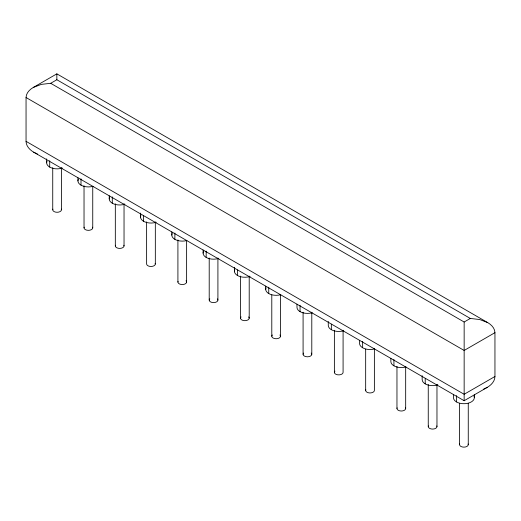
<?xml version="1.0" encoding="UTF-8"?>
<svg xmlns="http://www.w3.org/2000/svg" width="521" height="521" viewBox="0 0 521 521"><rect width="100%" height="100%" fill="white"/><g stroke="black" fill="none" stroke-linecap="round" stroke-linejoin="round"><path stroke-width="0.78" d="M494.95 376.494C494.898 381.255 491.238 385.026 487.369 387.311L464.152 400.721L33.631 152.158C29.762 149.872 26.102 146.101 26.05 141.341L26.05 97.525C26.128 93.051 29.619 89.573 33.266 87.463L56.848 73.852L487.734 322.616C491.381 324.726 494.872 328.204 494.95 332.678L494.95 376.494L464.152 394.273L26.05 141.341M33.266 87.463L41.263 84.382L50.687 83.301L56.848 79.739L470.313 318.448L479.737 319.536L487.734 322.616M50.687 83.301L464.152 322.011L470.313 318.448M494.95 332.678L464.152 350.457L26.05 97.525M487.369 387.311L483.436 389.252M37.564 154.099L33.631 152.158M474.357 394.527L474.357 397.692M468.262 403.358L468.262 444.634M464.152 322.011L464.152 400.721M459.548 403.358L459.548 444.634M456.513 395.634L456.513 401.958M453.452 394.527L453.452 397.692A10.453 6.037 0 0 0 465.266 403.671A10.453 6.037 0 0 0 473.999 396.129M436.969 384.478L436.969 426.569M428.255 384.478L428.255 426.569M425.221 378.357L425.221 383.892M422.16 375.674L422.16 379.62A10.453 6.037 0 0 0 437.835 384.85M405.677 366.413L405.677 408.503M396.963 366.413L396.963 408.503M393.928 359.503L393.928 365.827M390.861 358.396L390.861 361.554A10.453 6.037 0 0 0 405.944 366.966M374.378 349.155L374.378 390.437A4.357 2.514 0 0 1 369.454 392.932A4.357 2.514 0 0 1 365.82 389.786M365.67 349.155L365.67 390.437M362.636 341.437L362.636 347.754M359.568 340.33L359.568 343.489A10.453 6.037 0 0 0 374.651 348.901M343.085 330.281L343.085 372.372A4.357 2.514 0 0 1 337.608 374.801A4.357 2.514 0 0 1 334.957 371.108M334.378 330.281L334.378 372.372M331.343 324.16L331.343 329.689M328.276 321.47L328.276 325.423A10.453 6.037 0 0 0 343.359 330.835M311.792 312.209L311.792 354.3M303.085 312.209L303.085 354.3M300.05 305.299L300.05 311.623M296.983 304.192L296.983 307.357A10.453 6.037 0 0 0 312.066 312.769M280.5 294.958L280.5 336.234M271.793 294.958L271.793 336.234M268.751 287.234L268.751 293.557M265.69 286.127L265.69 289.292M249.207 276.078L249.207 318.168M240.5 276.078L240.5 318.168M237.459 269.956L237.459 275.492M234.398 267.273L234.398 271.22M217.915 258.012L217.915 300.103M209.208 258.012L209.208 300.103M206.166 251.102L206.166 257.426M203.105 249.995L203.105 253.154M186.622 240.754L186.622 282.037M177.915 239.947L177.915 282.037M174.874 233.037L174.874 239.354M171.813 231.93L171.813 235.088M155.33 221.881L155.33 263.971M146.622 221.881L146.622 263.971A4.357 2.514 0 0 0 151.546 266.459A4.357 2.514 0 0 0 155.18 263.32M143.581 215.759L143.581 221.288M140.52 213.069L140.52 217.023M124.037 203.809L124.037 245.899M115.323 203.809L115.323 245.899M112.289 196.899L112.289 203.223M109.228 195.792L109.228 198.957M92.745 186.557L92.745 227.833M84.031 185.743L84.031 227.833M80.996 178.833L80.996 185.157M77.935 177.726L77.935 180.891M61.452 167.677L61.452 209.768M56.848 73.852L56.848 79.739M52.738 167.677L52.738 209.768M49.703 160.768L49.703 167.091M46.643 158.872L46.643 162.819M468.112 443.983A4.357 2.514 0 0 1 463.905 447.148A4.357 2.514 0 0 1 459.698 443.983M123.887 245.248A4.357 2.514 0 0 1 119.68 248.413A4.357 2.514 0 0 1 115.473 245.248M92.595 227.182A4.357 2.514 0 0 1 88.388 230.347A4.357 2.514 0 0 1 84.181 227.182M61.302 209.116A4.357 2.514 0 0 1 57.095 212.281A4.357 2.514 0 0 1 52.888 209.116M124.91 204.18A10.453 6.037 0 0 1 113.317 203.744A10.453 6.037 0 0 1 109.586 197.394M93.018 186.303A10.453 6.037 0 0 1 81.758 185.554A10.453 6.037 0 0 1 78.293 179.328M62.325 168.049A10.453 6.037 0 0 1 50.732 167.612A10.453 6.037 0 0 1 47.001 161.263M436.819 425.918A4.357 2.514 0 0 1 432.612 429.083A4.357 2.514 0 0 1 428.405 425.918M405.527 407.852A4.357 2.514 0 0 1 401.32 411.017A4.357 2.514 0 0 1 397.113 407.852M156.202 222.252A10.453 6.037 0 0 1 144.61 221.809A10.453 6.037 0 0 1 140.878 215.46M186.043 280.78A4.357 2.514 0 0 1 182.838 284.531A4.357 2.514 0 0 1 178.058 281.386M186.896 240.5A10.453 6.037 0 0 1 175.636 239.758A10.453 6.037 0 0 1 172.171 233.525M217.335 298.846A4.357 2.514 0 0 1 213.558 302.616A4.357 2.514 0 0 1 209.787 298.846M218.787 258.383A10.453 6.037 0 0 1 207.195 257.947A10.453 6.037 0 0 1 203.464 251.591M311.213 353.043A4.357 2.514 0 0 1 307.442 356.813A4.357 2.514 0 0 1 303.665 353.043M250.08 276.449A10.453 6.037 0 0 1 238.488 276.013A10.453 6.037 0 0 1 234.756 269.663M248.628 316.911A4.357 2.514 0 0 1 244.85 320.682A4.357 2.514 0 0 1 241.08 316.911M279.92 334.977A4.357 2.514 0 0 1 276.15 338.748A4.357 2.514 0 0 1 272.372 334.977M280.773 294.704A10.453 6.037 0 0 1 269.513 293.955A10.453 6.037 0 0 1 266.049 287.729"/></g></svg>
